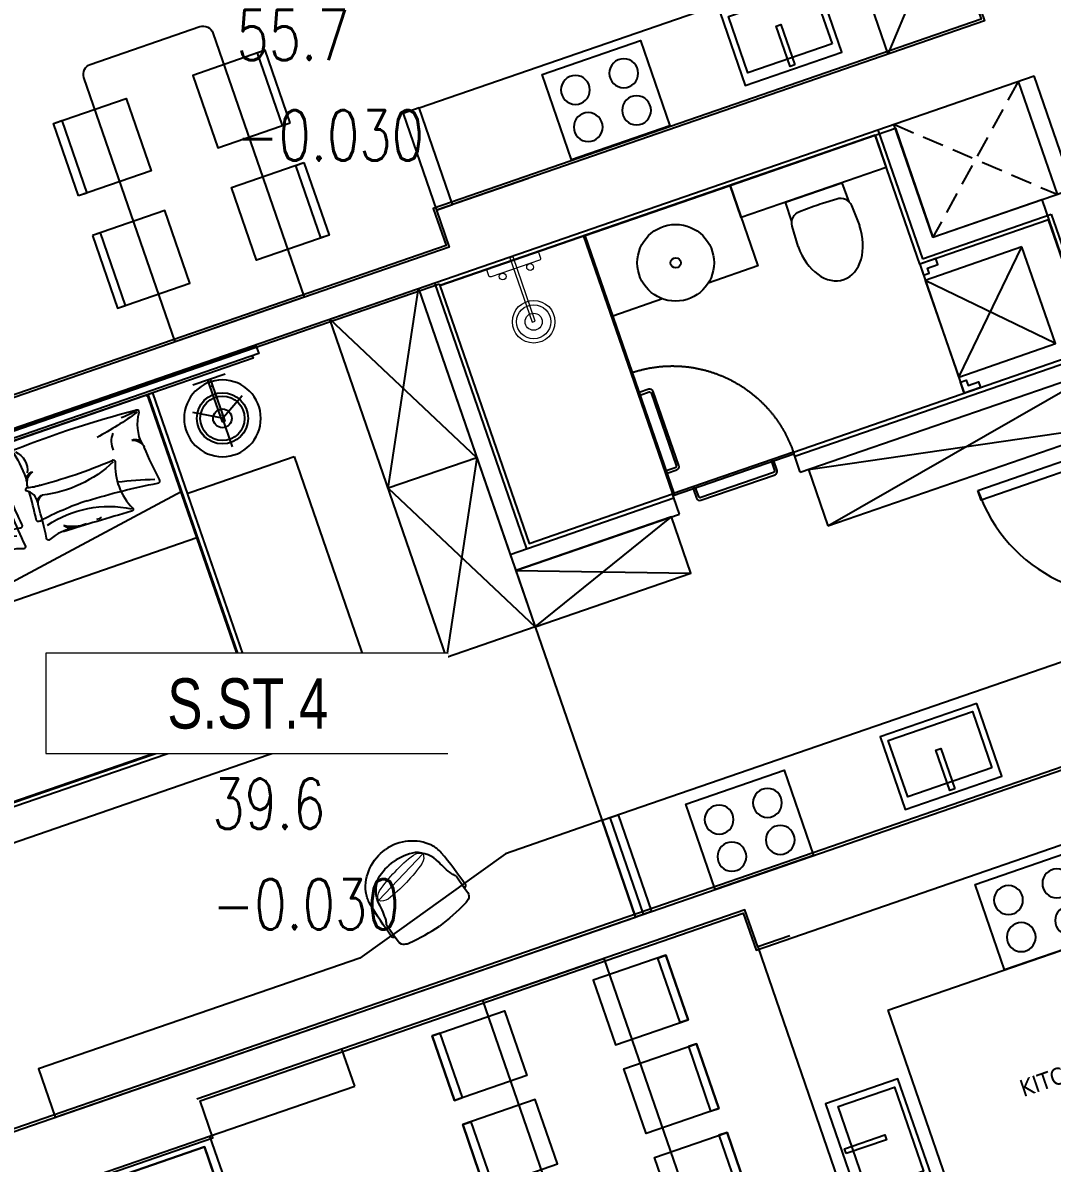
# Model space of a CAD drawing. Header units: millimetres. Extents: x -361699137 to 361252145, y -356478932 to 356523199.
# Drawn here: x 113139 to 119175, y 16563 to 23251 of the extents above; entities that cross this region are included whole.
import ezdxf
from ezdxf.enums import TextEntityAlignment as Align
from ezdxf.xclip import XClip

# ---------------------------------------------------------------- set-up
doc = ezdxf.new("R2010")
doc.units = ezdxf.units.MM
doc.header["$LTSCALE"] = 100
doc.header["$MEASUREMENT"] = 0
doc.header["$XCLIPFRAME"] = 0
doc.set_wipeout_variables(frame=1)
for name, pattern in [('ACAD_ISO03W100', [30, 12, -18]), ('SKYVILLA 3-F2$0$17-23F MEA_1BR (Type-2)$0$DOTX2', [12.7, 0, -12.7]), ('Xref_ST_MBDV Cot vach 30.7.2022$0$HIDDEN', [0.375, 0.25, -0.125])]:
    doc.linetypes.add(name, pattern=pattern)
for name, color, linetype in [('1VinaPVC-Text', 9, 'Continuous'), ('A-_FURN----_E-_N', 251, 'Continuous'), ('A-_SANIEQPT_E-_N', 251, 'Continuous'), ('A-ANNO-ROOM', 50, 'Continuous'), ('A-WALL-FNSH', 11, 'Continuous'), ('IDEA - dim', 251, 'Continuous'), ('KT-Cua', 36, 'Continuous'), ('KT-Net manh', 139, 'Continuous'), ('KT-Tuong', 1, 'Continuous'), ('Xref_ST_MBDV Cot vach 30.7.2022$0$KT-Khuat', 9, 'Xref_ST_MBDV Cot vach 30.7.2022$0$HIDDEN')]:
    doc.layers.add(name, color=color, linetype=linetype)
for name, color, linetype, lineweight in [('A- NOI THAT', 3, 'Continuous', 9), ('A-NoiThat', 39, 'Continuous', 13), ('KT-Chuviet', 255, 'Continuous', 15), ('KT-Net thay', 7, 'Continuous', 15), ('KT-Net truc', 18, 'Continuous', 15)]:
    doc.layers.add(name, color=color, linetype=linetype, lineweight=lineweight)
doc.layers.add('dien tich thong thuy', color=3, linetype='Continuous', plot=False)
doc.styles.add('220126_HDN_HBA typical plan$0$211210_HDN_HBA_TYPICAL PLAN CORE OPT 1$0$HBA-Text', font='GOTHIC.TTF')
doc.styles.add('font unicode ccu', font='arial.ttf')
doc.styles.add('ROMANS', font='ROMANS.SHX')
doc.styles.add('Tahoma', font='tahoma.ttf')

# ---------------------------------------------------------------- blocks, each defined once
blk = doc.blocks.new('A$C1AAC5519')
at = {"layer": 'A-ANNO-ROOM', "insert": (772.955269176513, 1216.574747113511), "char_height": 600, "attachment_point": 2, "rotation": 50.44882673977027, "style": '220126_HDN_HBA typical plan$0$211210_HDN_HBA_TYPICAL PLAN CORE OPT 1$0$HBA-Text'}
blk.add_mtext_dynamic_manual_height_columns('S.B1.', width=722857412.8743668, gutter_width=9765.624999999996, heights=[0], dxfattribs=at)
blk = doc.blocks.new('A$C418F5BC8')
at = {"layer": 'A-ANNO-ROOM', "insert": (648.1133449638728, 1090.790118377889), "char_height": 600, "attachment_point": 2, "rotation": 50.44882673977027, "style": '220126_HDN_HBA typical plan$0$211210_HDN_HBA_TYPICAL PLAN CORE OPT 1$0$HBA-Text'}
blk.add_mtext_dynamic_manual_height_columns('SL-S', width=722857412.8743668, gutter_width=9765.624999999996, heights=[0], dxfattribs=at)
blk = doc.blocks.new('A$C2A6C5140')
at = {"layer": 'A-ANNO-ROOM', "insert": (731.4497625969816, 1190.0169191678, 0.0003277973379295924), "char_height": 600, "attachment_point": 2, "rotation": 50.44882673977027, "style": '220126_HDN_HBA typical plan$0$211210_HDN_HBA_TYPICAL PLAN CORE OPT 1$0$HBA-Text'}
blk.add_mtext_dynamic_manual_height_columns('2-BR', width=722857412.8743668, gutter_width=9765.624999999996, heights=[0], dxfattribs=at)
blk = doc.blocks.new('A$C5388591E')
at = {"layer": 'A-ANNO-ROOM', "insert": (894.3001998505497, 842.1987865094561, 0.0004622000541105721), "char_height": 600, "attachment_point": 2, "rotation": 1.4064704596368105, "style": '220126_HDN_HBA typical plan$0$211210_HDN_HBA_TYPICAL PLAN CORE OPT 1$0$HBA-Text'}
blk.add_mtext_dynamic_manual_height_columns('3-BR', width=722857412.8743668, gutter_width=9765.624999999996, heights=[0], dxfattribs=at)
blk = doc.blocks.new('A$C21AF0CCA')
at = {"layer": 'A-ANNO-ROOM', "insert": (1197.56892258345, 814.6835720778872), "char_height": 600, "attachment_point": 2, "rotation": 0.10542954816276216, "style": '220126_HDN_HBA typical plan$0$211210_HDN_HBA_TYPICAL PLAN CORE OPT 1$0$HBA-Text'}
blk.add_mtext_dynamic_manual_height_columns('S.B1P.', width=722857412.8743668, gutter_width=9765.624999999996, heights=[0], dxfattribs=at)
blk = doc.blocks.new('220126_HDN_HBA typical plan$0$210902_YS plan 330pm ver13$0$TOTO-WC-CW822J')
at = {"color": 0}
blk.add_lwpolyline([(-177.2072506700642, -119.1915361834399), (-175, 0), (175, 0), (177.2072506700642, -119.1915361836145)], dxfattribs=at)
blk.add_lwpolyline([(-190, -270), (-183.3947591906181, -144.5004246227618, -0.3908696114996718), (-115.4352058441145, -78.20653349565691), (-27.76706723973621, -75.77130742336158, -0.01388621073825284), (27.76706724101678, -75.77130742336158), (115.4352058439981, -78.20653349565691, -0.3908696114996718), (183.3947591905016, -144.5004246227618), (190, -270)], format="xyb", dxfattribs=at)
blk.add_ellipse((0, -270), major_axis=(0, -270), ratio=0.7037037037037037, start_param=4.71238898038469, end_param=7.853981633974483, dxfattribs=at)
blk = doc.blocks.new('cuawc')
at = {"layer": 'IDEA - dim'}
blk.add_lwpolyline([(-760, 0), (-10, 0), (-10, -10), (-760, -10)], close=True, dxfattribs=at)
blk.add_lwpolyline([(-134.9999995920807, -10), (-134.9999999012798, -69.99999993096571, -0.4142135623730955), (-154.9999998733401, -89.9999998335843), (-614.9999995492399, -89.9999999582069, -0.4142135623730945), (-634.9999997187406, -70.0000000022701), (-635, -10), (-619.9999997802079, -10.00000001001172), (-619.9999996982515, -65.00000014714897, 0.4142135623731028), (-609.9999993927777, -74.99999979144195), (-159.9999995660037, -74.99999985605245, 0.4142135623730875), (-149.9999995790422, -64.99999990471406), (-149.9999996628612, -9.999999767518602), (-134.9999995920807, -10)], format="xyb", dxfattribs=at)
at = {"layer": 'KT-Cua'}
blk.add_lwpolyline([(-10, -750), (-10, 0), (0, 0), (0, -750)], close=True, dxfattribs=at)
blk.add_lwpolyline([(0, -124.9999995912076), (59.99999993108213, -124.9999999016291, -0.4142135623730955), (79.99999983422458, -144.999999873573), (79.9999999590218, -604.9999995499966, -0.4142135623730945), (60.00000000186265, -624.9999997186824), (0, -625), (9.313225746154785e-09, -609.9999997809646), (55.00000014714897, -609.9999996974366, 0.4142135623731028), (64.99999979138374, -599.9999993928359), (64.99999985657632, -149.9999995657708, 0.4142135623730875), (54.9999999050051, -139.9999995797989), (-2.328306436538696e-07, -139.9999996633269), (0, -124.9999995912076)], format="xyb", dxfattribs=at)
at = {"layer": 'KT-Net manh', "linetype": 'ACAD_ISO03W100', "ltscale": 4}
blk.add_arc((-10.00800025224789, -0.00334509369485101), 749.991999755212, 179.9997444509397, 270.7645857034216, dxfattribs=at)
blk = doc.blocks.new('A$C2A980E36')
at = {"ltscale": 0.5}
blk.add_lwpolyline([(-10, 0), (10, 0), (10, 400), (-10, 400)], close=True, dxfattribs=at)
blk.add_lwpolyline([(160, 60), (160, 30, -0.4142135623730916), (150, 20), (-150, 20, -0.4142135623730987), (-160, 30), (-160, 60.00000000000728, -0.414213562373095), (-150, 70.00000000000728), (150, 70, -0.4142135623730915)], format="xyb", close=True, dxfattribs=at)
for centre, radius in [((0, 400), 125), ((0, 400), 100), ((0, 400), 50), ((-85, 90.00000000000728), 20), ((85, 90), 20)]:
    blk.add_circle(centre, radius, dxfattribs=at)
blk = doc.blocks.new('17-23F MEA_1BR (Type-2)$0$1X-LAMP1')
at = {"color": 0, "linetype": 'ByBlock', "lineweight": -2}
for p, q in [((0.03333333350902346, -0.0577350272233404), (-0.5900208757140597, 1.021946134262932)), ((0.03333333350902346, -0.0577350272233404), (-0.5900208757140597, 1.021946134262932)), ((0.03333333350902346, 0.0577350272233404), (-0.5900208757141566, -1.021946134263029)), ((0.03333333350902346, 0.0577350272233404), (-0.5900208757141566, -1.021946134263029)), ((-0.06666666701804692, 0), (1.180041751428119, 0)), ((-0.06666666701804692, 0), (1.180041751428119, 0))]:
    blk.add_line(p, q, dxfattribs=at)
at = {"color": 0, "linetype": 'ByBlock', "lineweight": -2, "const_width": 0.03333333333333333}
for points in [[(-0.4809644977131393, 0.8330549466758385), (-0.5824066106765531, 1.00875784035549)], [(-0.4809644977131393, 0.8330549466758385), (-0.5824066106765531, 1.00875784035549)], [(0.9619289954262786, 0), (1.164813221353009, 0)], [(0.9619289954262786, 0), (1.164813221353009, 0)], [(-0.4809644977130423, -0.8330549466761296), (-0.5824066106764562, -1.008757840355781)], [(-0.4809644977130423, -0.8330549466761296), (-0.5824066106764562, -1.008757840355781)]]:
    blk.add_lwpolyline(points, dxfattribs=at)
at = {"color": 0, "linetype": 'ByBlock', "lineweight": -2}
for radius in [1, 0.8666666666666667, 0.8666666666666667, 0.3666666666666667, 0.3666666666666667]:
    blk.add_circle((0, 0), radius, dxfattribs=at)
blk = doc.blocks.new('17-23F MEA_1BR (Type-2)$0$IFF-TABLE LAMP')
blk.add_line((40.000000018219, 192.484417756903), (40.0000000197324, 207.484417756903))
at = {"ltscale": 10}
blk.add_lwpolyline([(1.900480128824711e-08, 299.9922088806343), (3.800960257649422e-08, 99.99220888063428)], dxfattribs=at)
blk.add_lwpolyline([(1.827720552682877e-08, 192.4844177606865), (1.967418938875198e-08, 207.4844177607156), (260.0000000197906, 207.4844177360355), (260.0000000183354, 192.4844177360355)], close=True)
blk.add_circle((240.0000000190921, 199.9844177378982), 150.3620897276269)
at = {"layer": 'A- NOI THAT'}
blk.add_line((220.0000000182772, 192.4844177397608), (220.0000000196742, 207.4844177397899), dxfattribs=at)
at = {"ltscale": 10, "xscale": 150.0000000000582, "yscale": 150.0000000000582, "zscale": 1068.863950547171, "rotation": 359.9999999945528}
blk.add_blockref('17-23F MEA_1BR (Type-2)$0$1X-LAMP1', (240.0000000190921, 199.9844177378982), dxfattribs=at)
blk = doc.blocks.new('bk')
at = {"layer": 'IDEA - dim'}
blk.add_lwpolyline([(-0.0002675037831068039, -1377.500088232278), (49.99973246827722, -1377.500088232278), (49.99973246827722, 1812.499911767722), (-0.0002675037831068039, 1812.499911767722), (-0.02712895162403584, 1577.500073593284), (0.0002675037831068039, 1377.500088232337)], close=True, dxfattribs=at)
blk.add_lwpolyline([(49.99973249621689, -1337.500088473607), (64.9997324962169, -1337.500088473607), (64.99942849576473, 1783.275878090877), (49.99942846782506, 1783.275878090877)], dxfattribs=at)
for centre in [(339.9996877703816, 1487.597338693915), (339.9996877703816, -1052.500088209519)]:
    blk.add_circle(centre, 225, dxfattribs=at)
blk.add_blockref('17-23F MEA_1BR (Type-2)$0$IFF-TABLE LAMP', (99.99968774989247, 1287.612920955988), dxfattribs=at)
at = {"layer": 'IDEA - dim', "xscale": -1, "rotation": 180}
blk.add_blockref('17-23F MEA_1BR (Type-2)$0$IFF-TABLE LAMP', (99.99968774989247, -852.5156704715919), dxfattribs=at)
blk.add_wipeout([(2294.9927706439044, 1812.499911767722), (688.0012429019376, 1812.4999117677266), (688.0012429019379, -1377.5000882322693), (2294.992770643901, -1377.5000882322781)]).dxf.layer = 'IDEA - dim'
at = {"layer": 'IDEA - dim'}
blk.add_lwpolyline([(688.0012429021299, -1377.500088232162), (2294.992770643905, -1377.500088232162), (2294.992770643905, 1812.499911767722), (688.0012429021299, 1812.499911767722)], close=True, dxfattribs=at)
blk.add_wipeout([(2089.9927706438775, 1147.4999117677091), (2091.9910419872776, 1147.083241522198), (2093.528304549841, 1146.0354456736611), (2094.706365021883, 1144.167853025652), (2094.992770643896, 1142.4999117677187), (2094.9927706439044, -707.5000882322773), (2094.589172713081, -709.4681044970649), (2093.528304549837, -711.035622138211), (2091.9009560955064, -712.1216494708956), (2089.992770643904, -712.5000882322781), (64.9927706439039, -712.5000882322777), (64.99277064390344, -701.0793375772756), (64.99277064390344, -697.9310051431256), (64.9927706439039, -687.500088232277), (64.9927706439039, -680.5649314507604), (64.9927706439039, -670.3520584522034), (64.9927706439039, -662.5000882322773), (64.9927706439039, 1109.4022618851604), (64.99277064390344, 1116.6055294068224), (64.9927706439039, 1122.4999117677226), (64.9927706439039, 1128.4480348523368), (64.99277064390344, 1131.378109884231), (64.99277064390344, 1135.8747761278257), (64.9927706439039, 1141.999817293764), (64.9927706439039, 1147.4999117677226)]).dxf.layer = 'IDEA - dim'
for p, q in [((64.9927706439048, 1122.499911767722), (2059.992770643905, 1122.499911767722)), ((2069.992770643905, 1112.499911767722), (2069.992770643905, -677.5000882322784)), ((2059.992770643905, -687.5000882322784), (64.9927706439048, -687.5000882322784))]:
    blk.add_line(p, q, dxfattribs=at)
for points in [[(64.9927706439048, 1147.499911767722), (64.9927706439048, -712.5000882322784), (2089.992770643905, -712.5000882322784, 0.414213562373095), (2094.992770643905, -707.5000882322784), (2094.992770643905, 1142.499911767722, 0.414213562373095), (2089.992770643905, 1147.499911767722)], [(2064.992770643905, 1097.499911767722), (2064.992770643905, -662.5000882322784, -0.414213562373095), (2044.992770643905, -682.5000882322784), (84.9927706439048, -682.5000882322784, -0.414213562373095), (64.9927706439048, -662.5000882322784), (64.9927706439048, 1097.499911767722, -0.414213562373095), (84.9927706439048, 1117.499911767722), (2044.992770643905, 1117.499911767722, -0.414213562373095)]]:
    blk.add_lwpolyline(points, format="xyb", close=True, dxfattribs=at)
blk.add_lwpolyline([(953.7718744687736, 1117.499911767722), (666.7421166915447, -682.5000882322784), (953.7718744687736, -682.5000882322784), (953.7718744687736, 1117.499911767722)], dxfattribs=at)
for points in [[(130.5189307499677, 1020.231518037966, 0.0322267518500584), (117.5159490872175, 280.8010041856323, 0.6954102038374376), (134.8152468968183, 263.1623008393799, -0.06819172719823166), (318.2687705401331, 282.2858964790939)], [(328.4593590069562, 994.6956141073024, -0.1947777689282308), (148.3541835118085, 1037.328105219058, 0.695410203837745), (130.5189307499677, 1020.231518037966, -0.06869920635669718), (143.8733113575727, 927.151387460879)], [(537.5575337726623, 578.9210044868523, -0.02440708241230374), (574.8644917774945, 1003.142975099734, 0.682043984117207), (557.806493120268, 1020.778861292056, -0.01911888479107355), (351.0600977707654, 998.8431818563258)], [(359.6018241010606, 327.3320662273909, 0.03738852551350155), (362.1997381653637, 794.6251031684806, -0.6954102038374376), (375.8936223126948, 809.2183097908855, 0.212902074484743), (666.1287974137813, 818.2535849704291, -0.682043984117207), (680.682247037068, 804.7193091672962, 0.003833100174621584), (664.060634912923, 387.5748876007856)], [(537.5575337726623, 578.9210044868523, 0.03780406069757473), (560.3477269653231, 279.5233349141199, -0.682043984117207), (543.2897283080965, 261.8874487217981, 0.0153884113997309), (377.4013947639614, 275.936111175688, 0.0153884113997309)], [(662.7616236191243, 455.9914424225572, 0.1283367273639134), (681.1566764432937, 297.7767282337882, -0.682043984117207), (667.6581487227231, 283.1901158848777, 0.01651551347398293), (473.3836847953498, 299.4327982485411)], [(453.8603144548833, 302.6394694916089, 0.2943066146886709), (365.752360695973, 260.9987377833459, -0.695410203837745), (351.0036096442491, 274.5249526196276, 0.06869920635669718), (360.1544475667179, 350.1409014732926)], [(351.6931289527565, 277.1956480066874, 0.001401209682945915), (336.543332958594, 277.8231281575281)], [(130.5189307499677, -585.2316945025232, -0.0322267518500584), (117.5159490872175, 154.1988193498109, -0.6954102038374376), (134.8152468968183, 171.8375226960634, 0.06819172719823166), (318.2687705401331, 152.7139270563493)], [(351.6931289527565, 157.8041755287559, -0.001401209682945915), (336.543332958594, 157.1766953779152)], [(453.8603144548833, 132.3603540438344, -0.2943066146886709), (365.752360695973, 174.0010857520974, 0.695410203837745), (351.0036096442491, 160.4748709158157, -0.06869920635669718), (360.1544475685805, 84.85892206215067)], [(537.5575337726623, -143.921180951409, -0.03780406069757473), (560.3477269653231, 155.4764886213234, 0.682043984117207), (543.2897283080965, 173.1123748136451, -0.0153884113997309), (377.4013947639614, 159.0637123597553, -0.0153884113997309)], [(662.7616236191243, -20.99161888711387, -0.1283367273639134), (681.1566764432937, 137.2230953016551, 0.682043984117207), (667.6581487227231, 151.8097076505655, -0.01651551347398293), (473.3836847953498, 135.5670252869022)], [(359.6018241010606, 107.6677573080524, -0.03738852551350155), (362.1997381653637, -359.6252796330373, 0.6954102038374376), (375.8936223126948, -374.2184862554423, -0.212902074484743), (666.1287974137813, -383.2537614349858, 0.682043984117207), (680.682247037068, -369.7194856318529, -0.003833100174621584), (664.060634912923, 47.4249359346577)], [(537.5575337726623, -143.921180951409, 0.02440708241230374), (574.8644917774945, -568.1431515642907, -0.682043984117207), (557.806493120268, -585.7790377566125, 0.01911888479107355), (351.0600977707654, -563.8433583208825)], [(328.4593590069562, -559.6957905718591, 0.1947777689282308), (148.3541835118085, -602.3282816836145, -0.695410203837745), (130.5189307499677, -585.2316945025232, 0.06869920635669718), (143.8733113575727, -492.1515639254358)]]:
    blk.add_lwpolyline(points, format="xyb", dxfattribs=at)
for centre, radius, start, end in [((2059.992770643905, 1112.499911767722), 10, 0, 90), ((-1855.893261833116, 412.1197588521754), 2090.50573884574, 9.449345545667013, 17.06146431403828), ((332.4132648278028, 949.5874807912624), 44.79447967226619, 89.52383022854765, 188.1184555516923), ((359.1095205117017, 926.2340710241115), 73.05392663059416, 96.32596095485857, 166.521431934691), ((327.8923669625074, 957.256370790652), 37.44353618289027, 82.49582310884288, 89.13236035296606), ((2378.285411672667, 392.4501631337916), 1926.589560454453, 161.7731380905047, 168.2986577211647), ((293.389007082209, 941.4593048116076), 118.9285875093396, 227.918371660803, 277.1736100548109), ((1225.348830725998, 478.9245533357025), 649.21508015164, 149.2584259575628, 194.8124501654718), ((-292.2060054279864, 496.0503682396375), 729.9684376083363, 347.776876654984, 24.55315643301806), ((484.2919548079371, 602.2568904169602), 176.3869226037691, 357.8390457640604, 7.866675228716556), ((448.8585773725063, 520.9046236272552), 216.5311150494259, 327.0324244446084, 2.612978378356665), ((602.2806173525751, 457.1927433388191), 61.04320968946892, 297.5596185857169, 351.5320563729027), ((457.8234593626112, 339.1117546694586), 36.68697397074765, 173.4173087237131, 272.2454878465561), ((478.6044039670378, 358.3762840105919), 59.17423787444497, 194.7429581683624, 264.9384292148029), ((216.5345083046705, 194.2081220292603), 118.9285875093396, 63.63493232034747, 137.0816283558015), ((317.8965000156313, 327.0788292225916), 44.79447967226619, 171.8815444483077, 270.4761697714524), ((344.5927556995302, 350.4322389897425), 73.05392663059416, 193.478568065309, 263.6740390451414), ((216.5345083046705, 240.791701506183), 118.9285875093396, 222.9183716441985, 296.3650676796526), ((317.8965000156313, 107.9209943128517), 44.79447967226619, 89.52383022854765, 188.1184555516923), ((344.5927556995302, 84.56758454570081), 73.05392663059416, 96.32596095485857, 166.521431934691), ((478.6044039670378, 76.62353952485137), 59.17423787444497, 95.06157078519713, 165.2570418316376), ((-292.2060054279864, -61.05054470419418), 729.9684376083363, 335.446843566982, 12.22312334501602), ((457.8234593626112, 95.88806886598468), 36.68697397074765, 87.75451215344394, 186.5826912762869), ((1225.348830725998, -43.92472980025923), 649.21508015164, 165.1875498345282, 210.7415740424371), ((602.2806173525751, -22.19291980337584), 61.04320968946892, 8.46794362709735, 62.44038141428312), ((448.8585773725063, -85.90480009181192), 216.5311150494259, 357.3870216216433, 32.96757555539167), ((484.2919548079371, -167.2570668815169), 176.3869226037691, 352.1333247712835, 2.160954235939574), ((-1855.893261833116, 22.88006468326785), 2090.50573884574, 342.9385356859617, 350.550654454333), ((293.389007082209, -506.4594812761643), 118.9285875093396, 82.82638994518913, 132.081628339197), ((2378.285411672667, 42.54966040165164), 1926.589560454453, 191.7013422788353, 198.2268619094953), ((332.4132648278028, -514.5876572558191), 44.79447967226619, 171.8815444483077, 270.4761697714524), ((359.1095205117017, -491.2342474886682), 73.05392663059416, 193.478568065309, 263.6740390451414), ((327.8923669625074, -522.2565472552087), 37.44353618289027, 270.8676396470339, 277.5041768911571), ((2059.992770643905, -677.5000882322784), 10, 270, 0)]:
    blk.add_arc(centre, radius, start, end, dxfattribs=at)
blk = doc.blocks.new('*U204')
at = {"ltscale": 5}
blk.add_lwpolyline([(305, -530), (305, -1.13686837721616e-13), (-305, 0), (-305, -530)], close=True, dxfattribs=at)
for centre in [(-150, -150), (150, -150.0000000000001), (-150, -380), (150, -380)]:
    blk.add_circle(centre, 85, dxfattribs=at)
blk = doc.blocks.new('*U205')
at = {"ltscale": 5}
for points in [[(-300, -450), (300, -450), (300, 0), (-300, 0)], [(-261, -65), (261, -65), (261, -415), (-261, -415)], [(-15, -20), (15, -20), (15, -270), (-15, -270)]]:
    blk.add_lwpolyline(points, close=True, dxfattribs=at)
blk = doc.blocks.new('SKYVILLA 3-F2$0$17-23F MEA_1BR (Type-2)$0$LC725X700')
at = {"linetype": 'SKYVILLA 3-F2$0$17-23F MEA_1BR (Type-2)$0$DOTX2'}
blk.add_wipeout([(-329.20857255398005, 128.5645001668454), (-334.2245521306031, 129.26215030932508), (-339.89530097965326, 131.5417837476416), (-344.79364018798515, 135.28634096913447), (-347.82351372642734, 139.06634735810803), (-349.23150877941225, 141.61240036999516), (-349.61655128873826, 169.77591467076854), (-349.72852495235566, 212.72405177168548), (-349.1561350775155, 261.67997752988595), (-347.69072592780867, 314.8061003665207), (-345.0855721182015, 372.81562358149677), (-342.544110737741, 414.80194563286204), (-338.13726942279027, 465.02011369307), (-329.63293918434647, 501.49654842681775), (-316.77454489858064, 536.2342969251185), (-292.9598737674096, 575.7165818394278), (-273.66116191363835, 600.2618389864219), (-247.91144219916896, 627.2464977576165), (-215.89339867590752, 654.1242089157604), (-180.67445450551168, 677.2543463991606), (-155.19068662042264, 690.5896267177595), (-126.13042591042176, 702.8052026018704), (-72.22658312869316, 718.0513448768179), (-29.92357276272378, 723.9144001932436), (2.9103830456733704e-11, 724.9999999999854), (33.625624178515864, 723.5728183392057), (65.55440985447785, 719.2557832245802), (103.7628667238605, 710.1388726710429), (142.4099128996313, 696.186351260083), (169.77451466220373, 683.0960188488825), (212.1898601953726, 656.5980412062636), (240.03365024256345, 634.1651681908843), (273.9408329308935, 599.545123918535), (300.0356082161161, 564.9930578262865), (312.39088808736415, 545.0013043080689), (324.8370892388193, 515.1470517472335), (332.2716066313442, 490.9312822305801), (337.2932158916374, 468.0171532656532), (339.199745322956, 455.8579605907289), (342.6692504865641, 407.9843941243889), (344.759483454749, 372.8370049029036), (346.58817977613944, 334.76250027591595), (347.89857910324645, 298.8487837667344), (349.1282923014951, 243.71554549681605), (349.4308251121838, 199.72261204590905), (349.3007066360733, 170.6986023447971), (348.90713248490647, 141.60205363796558), (346.5994959351374, 137.75192190798407), (343.189878986057, 134.08388337241195), (338.5161125051818, 130.96800657335552), (333.7633519498486, 129.21766744722845), (330.643786208806, 128.67635896494903), (328.8843137752265, 128.56832908981596), (328.4935816753132, 85.09977185027674), (327.87845889995515, 77.68459562481439), (325.90614630113123, 69.63308428472374), (322.92311946344853, 62.57588599709561), (319.125602848173, 56.37358938640682), (313.51677157937957, 49.8281734300399), (307.36744008718233, 44.69269932800671), (300.48446710295684, 40.60906147886999), (289.64543875830714, 35.70718470281281), (280.79841195027984, 32.27938993522548), (273.88769531266007, 29.93993530757143), (267.5487804991135, 28.044269106467254), (253.722788905754, 25.253064251606702), (239.62565421065665, 22.801601491839392), (221.61845525997342, 19.852815152786206), (181.337293893288, 13.99302190580056), (132.77756318161846, 8.269766041179537), (95.7066983813711, 4.87827266145905), (44.54826131106529, 1.5776135550113395), (-9.31983463880897, 0.22817791800480336), (-62.2537695964711, 2.524596062488854), (-51.24567781224323, 1.9067451778100803), (-95.27347505239595, 4.821065734155127), (-142.4115997843037, 9.25609272212023), (-189.183664974189, 15.011280046179309), (-222.84172299160855, 19.995597521177842), (-255.40167513552296, 25.495329638171825), (-283.1280886404711, 33.01301643460465), (-300.80875762333744, 40.60906147886999), (-312.06995317807014, 48.172411585532245), (-321.1327565407846, 58.87601391026692), (-325.1830128954025, 66.7943995083915), (-327.40656700784166, 73.71147331979591), (-328.81787219570833, 85.09977185027674)], dxfattribs=at)
at = {"color": 251, "linetype": 'ByBlock', "lineweight": 5, "true_color": 0x636466}
blk.add_line((220.3552918270871, 531.5958836431964), (-271.4988140640125, 433.1982285997365), dxfattribs=at)
at = {"color": 0, "linetype": 'ByBlock', "lineweight": -2}
for points in [[(-329.2086583281343, 128.5748468989623, -0.283451554995944), (-349.2315087794414, 141.6124003700097, -0.02447139489988224), (-339.5241216174763, 455.8683073228458, -0.07882240082438097), (-312.7152643819427, 545.0116510401131, -0.2702044043972536), (0, 725, -0.2703701762830269)], [(328.8842820335558, 128.5645001668599, 0.283451554995944), (348.9071324848628, 141.6020536379656, 0.02447139489988224), (339.1997453228978, 455.8579605907435, 0.07882240082438097), (312.3908880873641, 545.0013043080689, 0.2699373523451659), (0, 725, 0.2703701762830269)], [(-330.1621452602049, 243.5917460632627, 0.05672445241523998), (-311.65090554575, 274.6802046659868, 0.04932282282785588), (-281.9319089231722, 408.0370610062382, -0.21221269650396), (-176.1367818103536, 572.707509554748, -0.1131663125640652), (0, 611.9221293181763)], [(329.8378547397515, 243.5917460632627, -0.05672445241523998), (311.3266150252966, 274.6802046659868, -0.04932282282785588), (281.6076184027188, 408.0370610062382, 0.21221269650396), (175.8124912899002, 572.707509554748, 0.112973591019298), (0, 611.9221293181763)], [(-329.2085725540092, 128.5645001668599), (-328.8178721957447, 85.09977185027674, 0.2840791517365884), (-300.8087576234248, 40.60906147886999, 0.04961714147745996), (-264.7823236373006, 27.20450006233295, 0.04038689887932552), (0, 0, 0.05404043549341667)], [(328.8843137752192, 128.5683290897869), (328.4935816752914, 85.09977185027674, -0.2840791517365884), (300.4844671029714, 40.60906147886999, -0.04961714147745996), (264.4580331168472, 27.20450006233295, -0.04032763858299612), (0, 0, -0.05404043549341667)]]:
    blk.add_lwpolyline(points, format="xyb", dxfattribs=at)
at = {"color": 251, "linetype": 'ByBlock', "lineweight": 5, "true_color": 0x636466}
blk.add_lwpolyline([(220.3552918270943, 531.5958836431964, -0.2288388626395793), (171.5240227929753, 474.8293897758704, -0.04270394762528701), (-13.76404251324129, 423.3745634145453, -0.04270394762528701), (-204.5870028848658, 399.5866653186968, -0.2288388626395793), (-271.4988140640125, 433.1982285997365, -0.2288388626395793), (-222.6675450299153, 489.9647224670625, -0.04270394762528701), (-37.37947972367692, 541.4195488283876, -0.04270394762528701), (153.4434806479258, 565.2074469242361, -0.2288388626395793)], format="xyb", close=True, dxfattribs=at)
at = {"color": 0, "linetype": 'ByBlock', "lineweight": -2}
for points in [[(-330.1621452602049, 243.5917460632627), (-329.2085725540092, 128.5645001668599)], [(329.8378547397515, 243.5917460632627), (328.8842820335558, 128.5645001668599)]]:
    blk.add_lwpolyline(points, dxfattribs=at)
blk = doc.blocks.new('17')
at = {"layer": 'A-_FURN----_E-_N', "linetype": 'Continuous'}
for points in [[(3874.999999999993, 1895.000000000015), (3874.999999999985, 995.0000000000364), (3674.999999999993, 995.0000000000146), (3675, 1895.000000000036)], [(2274.999999998123, 995.0000000000873), (2342.49999999813, 995.0000000000655), (2342.499999998137, 959.0000000000728), (2310.99999999813, 959.0000000000728), (2310.99999999813, 895.0000000000873), (2274.99999999813, 895.0000000000873)], [(2974.99999999813, 395.0000000000728), (2974.99999999813, 995.0000000000873), (2374.99999999813, 995.00000000008), (2374.99999999813, 395.0000000000873)], [(3074.99999999813, 995.00000000008), (3007.499999998123, 995.0000000000946), (3007.49999999813, 959.0000000000873), (3038.99999999813, 959.0000000000873), (3038.99999999813, 895.0000000000873), (3074.999999998123, 895.0000000000873)]]:
    blk.add_lwpolyline(points, close=True, dxfattribs=at)
at = {"layer": 'A-WALL-FNSH', "color": 5}
blk.add_line((-1.86992110684514e-09, 3770.000000000073), (599.9999999981301, 3770.000000000073), dxfattribs=at)
at = {"layer": 'IDEA - dim'}
for p, q in [((2849.999999999061, 3820.000000000022), (2849.999999999076, 4370.000000000015)), ((599.9999999981301, 3820.000000000146), (-1.86992110684514e-09, 3820.000000000138)), ((3899.999999999993, 3820.000000000015), (2249.99999999626, 3820.000000000087)), ((3899.999999999993, 3720.000000000007), (2249.999999996253, 3720.000000000073)), ((2249.999999996267, 2805.000000000022), (2274.99999999813, 2805.000000000015)), ((2250.008000250898, 2055.004655151133), (2275.008000250891, 2055.004655151119)), ((2149.99999999813, 2005.000000000029), (1799.99999999813, 2004.999999999985)), ((1799.99999999813, 2004.999999999985), (1799.999999998137, 170.0000000000364)), ((3074.999999999985, 995.0000000000728), (2274.999999998123, 995.0000000000873))]:
    blk.add_line(p, q, dxfattribs=at)
for points in [[(3899.999999999993, 3820), (1799.999999998145, 3820.000000000015), (1799.999999998152, 4370.000000000007), (3899.999999999993, 4370.000000000022)], [(-1.86992110684514e-09, 3820.000000000138), (599.9999999981301, 3820.000000000146), (599.9999999981301, 3720.000000000131), (-1.86992110684514e-09, 3720.000000000138)], [(2149.99999999813, 3820.000000000153), (1799.999999998145, 3820.000000000146), (1799.99999999813, 2854.999999999971), (2149.99999999813, 2854.999999999964)], [(3024.99999999813, 2795.000000000015), (3874.999999999985, 2795.000000000022), (3874.999999999993, 2805.000000000015), (3024.99999999813, 2805.000000000029)], [(1710, 1105.000000000429), (1710.000000000007, 185.000000000422), (1649.999999999993, 185.0000000004075), (1650, 1105.000000000407)]]:
    blk.add_lwpolyline(points, close=True, dxfattribs=at)
for points in [[(599.9999999981301, 3820.000000000146), (599.9999999981301, 970.0000000000146)], [(2275.008000250891, 2055.004655151119), (2274.999999998137, 195.0000000000873), (3074.999999999993, 194.9999999999782), (3074.999999999985, 995.0000000000728), (3874.999999999985, 995.0000000000364), (3874.999999999993, 3695), (2274.99999999813, 3695.000000000036), (2274.99999999813, 2805.000000000015)], [(3374.999999999993, 2486.421356237333), (3374.999999999993, 2794.999999999949), (3874.999999999985, 2795.000000000022), (3874.999999999993, 1895.000000000015), (3374.999999999985, 1895.000000000022), (3374.999999999993, 2203.578643762703)], [(3899.999999999993, 100.000000000764), (3199.999999999985, 100.000000001819), (3199.999999999985, 1.455191522836685e-11), (3899.999999999993, 1.455191522836685e-11)]]:
    blk.add_lwpolyline(points, dxfattribs=at)
for radius in [224.9999999999999, 29.99999999999998]:
    blk.add_circle((3549.999999999978, 2345.000000000022), radius, dxfattribs=at)
blk.add_arc((1710.000000000007, 185.000000000422), 919.9999999999994, 90, 180, dxfattribs=at)
at = {"layer": 'KT-Net manh', "linetype": 'ACAD_ISO03W100', "ltscale": 4}
for p, q in [((2849.999999999076, 4369.999999999993), (1799.999999998159, 3820.000000000153)), ((2849.999999999076, 3820), (1799.999999998145, 4369.999999999891)), ((2849.999999999083, 4370), (3899.999999999985, 3820.000000000087)), ((2849.999999999083, 3820.000000000022), (3899.999999999993, 4369.999999999905)), ((1799.999999998145, 3820.000000000131), (434.9999999999927, 3820.000000000131)), ((2374.99999999813, 395.0000000000873), (2974.99999999813, 995.0000000000873)), ((2374.99999999813, 995.00000000008), (2974.99999999813, 395.0000000000728))]:
    blk.add_line(p, q, dxfattribs=at)
for points in [[(2149.99999999813, 3820.000000000153), (1799.99999999813, 2854.999999999971)], [(1799.999999998145, 3820.000000000146), (2149.99999999813, 2855.000000000015)], [(1799.999999998145, 2004.999999999985), (2149.999999999985, 170.0000000000146)], [(2149.99999999813, 2005.000000000029), (1799.999999998137, 170.0000000000364)]]:
    blk.add_lwpolyline(points, dxfattribs=at)
at = {"layer": 'KT-Tuong'}
for p, q in [((2149.99999999813, 3820.000000000153), (2149.999999999993, 2804.999999999971)), ((2249.99999999626, 3820.000000000087), (2149.99999999813, 3820.000000000153)), ((2249.99999999813, 3820.000000000116), (2249.999999998116, 2805.000000000015)), ((2149.99999999813, 2805.000000000036), (2249.999999996267, 2805.000000000022)), ((2150.008000252761, 2055.004655151177), (2149.999999999985, 170.0000000000146)), ((2150.008000250898, 2055.004655151133), (2250.008000250898, 2055.004655151133)), ((2250.008000250898, 2055.004655151053), (2249.99999999813, 169.9999999999782)), ((3100.000000001848, 970.0000000000728), (3099.999999999993, 170.0000000000291)), ((3899.999999999993, 970.0000000000291), (3100.000000001848, 970.0000000000728)), ((3200.000000001863, 870.0000000000291), (3199.999999999985, 1.455191522836685e-11)), ((3200.000000001863, 870.0000000000291), (3899.999999999993, 870.0000000000218)), ((3099.999999999993, 169.9999999999709), (2249.99999999813, 170.00000000008))]:
    blk.add_line(p, q, dxfattribs=at)
blk.add_lwpolyline([(-7.275957614183426e-12, 9600.000000000022), (0, 2.182787284255028e-11)], dxfattribs=at)
at = {"layer": 'Xref_ST_MBDV Cot vach 30.7.2022$0$KT-Khuat', "linetype": 'Xref_ST_MBDV Cot vach 30.7.2022$0$HIDDEN', "ltscale": 5}
for p, q in [((3899.999999999993, 870.0000000000218), (3199.999999999985, 100.000000001819)), ((3899.999999999993, 100.000000000764), (3200.000000001863, 870.0000000000291))]:
    blk.add_line(p, q, dxfattribs=at)
at = {"layer": 'A-_SANIEQPT_E-_N', "linetype": 'Continuous', "extrusion": (0, 0, -1), "zscale": -0.9999999999999998, "rotation": 90}
blk.add_blockref('*U204', (-529.9999999981301, 3020.000000000146), dxfattribs=at)
at = {"layer": 'A-_SANIEQPT_E-_N', "linetype": 'Continuous', "rotation": 90}
blk.add_blockref('*U205', (79.99999999813008, 1820.000000000196), dxfattribs=at)
at = {"layer": 'A-_SANIEQPT_E-_N', "rotation": 270}
blk.add_blockref('220126_HDN_HBA typical plan$0$210902_YS plan 330pm ver13$0$TOTO-WC-CW822J', (3674.999999999993, 1445.000000000029), dxfattribs=at)
at = {"layer": 'A-NoiThat', "rotation": 90}
blk.add_blockref('A$C2A980E36', (3894.999999999993, 3245.000000000029), dxfattribs=at)
at = {"layer": 'IDEA - dim', "extrusion": (0, 0, -1), "zscale": -0.9999999999999998}
for name, p in [('bk', (-3894.992770640187, 6207.500088232424)), ('cuawc', (-2264.99999999813, 2805.000000000029))]:
    blk.add_blockref(name, p, dxfattribs=at)
at = {"layer": 'IDEA - dim', "xscale": 0.7575757575757571, "yscale": 0.7575757575757571, "zscale": 0.7575757575757571, "rotation": 286.1656182710328}
blk.add_blockref('SKYVILLA 3-F2$0$17-23F MEA_1BR (Type-2)$0$LC725X700', (324.8875357136203, 4924.38045862232), dxfattribs=at)
at = {"layer": 'IDEA - dim'}
blk.add_lwpolyline([(599.9999999981301, 3820.000000000146), (599.9999999981301, 4420.000000000131), (299.9999999981301, 5426.482790288486), (299.9999999999927, 7420.000000000131), (-7.275957614183426e-12, 7420.000000000131), (-1.86992110684514e-09, 3820.000000000138)], close=True, dxfattribs=at)
at = {"layer": 'KT-Tuong'}
blk.add_lwpolyline([(3899.999999999993, 9600.000000000015), (3899.999999999993, 1.455191522836685e-11)], dxfattribs=at)
blk = doc.blocks.new('*U203')
at = {"linetype": 'Continuous'}
for points in [[(-375.0000000000002, -849.9999999962746), (374.9999999999998, -849.9999999962748), (375.0000000000002, 850.0000000037252), (-374.9999999999998, 850.0000000037254)], [(-724.9999999999999, 750.0000000037254), (-274.9999999999999, 750.0000000037253), (-274.9999999999999, 350.0000000037253), (-724.9999999999999, 350.0000000037254)], [(-724.9999999999999, 350.0000000037254), (-674.9999999999999, 350.0000000037254), (-674.9999999999999, 750.0000000037254), (-724.9999999999999, 750.0000000037254)], [(725.0000000000001, 750.0000000037252), (275.0000000000001, 750.0000000037253), (275.0000000000001, 350.0000000037252), (725.0000000000001, 350.0000000037252)], [(725.0000000000001, 350.0000000037252), (675.0000000000001, 350.0000000037252), (675.0000000000001, 750.0000000037252), (725.0000000000001, 750.0000000037252)], [(-725, 200.0000000037254), (-274.9999999999999, 200.0000000037253), (-275.0000000000001, -199.9999999962747), (-725, -199.9999999962746)], [(-725, -199.9999999962746), (-675, -199.9999999962746), (-675, 200.0000000037254), (-725, 200.0000000037254)], [(725, 200.0000000037251), (275.0000000000001, 200.0000000037252), (274.9999999999999, -199.9999999962748), (725, -199.9999999962749)], [(725, -199.9999999962749), (675, -199.9999999962748), (675, 200.0000000037252), (725, 200.0000000037251)], [(-725.0000000000001, -749.9999999962746), (-275.0000000000001, -749.9999999962747), (-275.0000000000001, -349.9999999962747), (-725.0000000000001, -349.9999999962746)], [(-725.0000000000001, -349.9999999962746), (-675.0000000000001, -349.9999999962746), (-675.0000000000001, -749.9999999962746), (-725.0000000000001, -749.9999999962746)], [(724.9999999999999, -749.9999999962748), (274.9999999999999, -749.9999999962747), (274.9999999999999, -349.9999999962748), (724.9999999999999, -349.9999999962748)], [(724.9999999999999, -349.9999999962748), (674.9999999999999, -349.9999999962748), (674.9999999999999, -749.9999999962748), (724.9999999999999, -749.9999999962748)]]:
    blk.add_lwpolyline(points, close=True, dxfattribs=at)
blk = doc.blocks.new('22')
at = {"layer": 'A-_FURN----_E-_N', "linetype": 'Continuous'}
for points in [[(-8553.053217496272, 519.2634434258525), (-8701.68192359378, 941.8956928712269), (-9456.373888745518, 676.49027142056), (-9472.961727586197, 723.6585192425391), (-8671.1015146125, 1005.651779533884), (-8505.884969674291, 535.8512822665252)], [(-8701.681923290147, 941.8956920078035), (-8502.627857849686, 375.8767179162714), (-9257.31982330505, 110.4712973290389), (-9456.373888745504, 676.4902714205637)]]:
    blk.add_lwpolyline(points, close=True, dxfattribs=at)
at = {"layer": 'IDEA - dim'}
for p, q in [((-4698.587608450413, 1766.659917587898), (-2972.229739421789, 2373.774817605081)), ((-5463.660648514531, 2133.624825685176), (-4833.322772746644, 341.2314089476567)), ((-4698.587608450427, 1766.659917587906), (-4267.303798874491, 540.2854750119259)), ((-7822.073054731096, 1304.232878342398), (-7898.377113397844, 1521.206818323528)), ((-8671.101714194141, 1005.651709345311), (-7822.073054731067, 1304.232878342398))]:
    blk.add_line(p, q, dxfattribs=at)
at = {"layer": 'KT-Tuong'}
blk.add_lwpolyline([(-5274.987657231803, 2199.976181045764), (-5463.660648514531, 2133.624825685176), (-5539.964707182342, 2350.598765669434), (-8747.405772861457, 1222.625649326274)], dxfattribs=at)
at = {"layer": 'A-_FURN----_E-_N', "linetype": 'Continuous', "xscale": -0.9999999999999997, "rotation": 199.3754393591273}
blk.add_blockref('*U203', (-6437.177650556972, 1134.042578074241), dxfattribs=at)
at = {"layer": 'A-_SANIEQPT_E-_N', "linetype": 'Continuous', "xscale": -0.9999999999999989, "rotation": 19.37543935912716}
blk.add_blockref('*U204', (-3902.752795864406, 2608.352823700276), dxfattribs=at)
at = {"layer": 'A-_SANIEQPT_E-_N', "linetype": 'Continuous', "extrusion": (0, 0, -1), "xscale": -0.9999999999999983, "zscale": -0.9999999999999983, "rotation": 250.6245606408727}
blk.add_blockref('*U205', (4961.624466697278, 932.1321414742142), dxfattribs=at)
at = {"layer": '1VinaPVC-Text', "style": 'Tahoma'}
blk.add_text('KITCHS.B3.', height=99.99999999999999, rotation=19.3754394238956, dxfattribs=at).set_placement((-3900.273750398192, 1261.882002514474))
blk = doc.blocks.new('16')
at = {"layer": 'IDEA - dim'}
blk.add_line((4925.000000000917, 769.9999999928259), (5600.000000000917, 769.9999999928259), dxfattribs=at)
for points in [[(4836.629107993082, 5526.365906118604), (4386.629107993082, 5526.365906118124), (4386.629107993082, 5076.365906119063), (4836.629107993082, 5076.365906118139)], [(4836.629107993082, 5526.365906118604), (4386.629107993082, 5526.365906118124), (4386.629107991219, 5476.365906118604), (4836.629107993096, 5476.365906119041)], [(5083.370838358984, 5526.365906118546), (5533.370838358976, 5526.365906117651), (5533.370838357136, 5076.36590611811), (5083.370838357107, 5076.365906118124)], [(5083.370838358984, 5526.365906118546), (5533.370838358976, 5526.365906117651), (5533.370838357121, 5476.36590611859), (5083.370838357128, 5476.36590611859)], [(4836.629107993089, 4213.634093871064), (4386.629107991219, 4213.634093871064), (4386.629107993082, 4663.634093871537), (4836.629107993089, 4663.634093870598)], [(5083.370838357136, 4213.634093871515), (5533.370838357121, 4213.634093870598), (5533.370838358991, 4663.634093870554), (5083.370838357121, 4663.634093870554)], [(4836.629107993089, 4213.634093871064), (4386.629107991219, 4213.634093871064), (4386.629107993082, 4263.634093871064), (4836.629107993082, 4263.634093871056)], [(5083.370838357136, 4213.634093871515), (5533.370838357121, 4213.634093870598), (5533.370838358991, 4263.63409387102), (5083.370838357128, 4263.634093870598)], [(5600.000000000924, 3469.99999999284), (5000.000000000917, 3469.999999992848), (5000.000000000917, 3569.999999993306), (5599.999999999061, 3569.99999999284)]]:
    blk.add_lwpolyline(points, close=True, dxfattribs=at)
blk.add_lwpolyline([(5830.000000620246, 5269.999999994601), (4190.000000623972, 5269.999999994587, 0.414213562373095), (4130.000000623972, 5209.999999995038), (4130.000000623972, 4529.999999994165, 0.414213562373095), (4190.000000622116, 4469.999999994601), (5830.000000620246, 4469.999999994601)], format="xyb", close=True, dxfattribs=at)
blk.add_lwpolyline([(4999.999999999061, 169.9999999942229), (5599.999999999054, 169.9999999937572), (5600.000000000924, 3469.99999999284), (5000.000000000917, 3469.999999992848), (4999.999999999061, 769.9999999933207), (4125.000000000924, 769.9999999933061), (4124.999999999054, 169.9999999937718)], dxfattribs=at)
at = {"layer": 'KT-Net manh', "linetype": 'ACAD_ISO03W100', "ltscale": 4}
blk.add_line((4925.000000000924, 169.9999999937427), (5600.000000000917, 769.9999999928259), dxfattribs=at)
at = {"layer": 'KT-Tuong'}
blk.add_lwpolyline([(5599.999999981832, 3000.000685518826), (5599.999999982276, 3569.999999992811), (5830.000000627675, 3569.999999952299), (5830.000000610344, 6600.000912125841)], dxfattribs=at)
at = {"layer": 'IDEA - dim', "extrusion": (0, 0, -1), "xscale": -0.9999999999999998, "zscale": -0.9999999999999998, "rotation": 270}
blk.add_blockref('*U204', (-5049.99999991103, 2419.999999992811), dxfattribs=at)
at = {"layer": 'IDEA - dim', "xscale": -0.9999999999999992, "rotation": 270}
blk.add_blockref('*U205', (5500.000000000909, 1319.99999999284), dxfattribs=at)
blk = doc.blocks.new('TAG CAO DO SAN')
blk.add_wipeout([(1526701.778855525, -266095.22987594287), (1527644.6359120198, -266095.22987594287), (1527644.6359120198, -266330.944140067), (1526701.778855525, -266330.944140067)]).dxf.layer = 'KT-Net thay'
at = {"layer": 'KT-Net thay', "flags": 128}
blk.add_lwpolyline([(1526701.778855525, -266095.2298759429), (1526701.778855525, -266330.9441400666), (1527644.63591202, -266330.9441400666), (1527644.63591202, -266095.2298759429)], close=True, dxfattribs=at)
blk.add_lwpolyline([(1526701.778855525, -266330.9441400666), (1527644.63591202, -266330.9441400666)], dxfattribs=at)
at = {"layer": 'KT-Chuviet', "color": 31, "style": 'font unicode ccu', "width": 0.75}
blk.add_attdef('TÊNPHÒNG', text='', height=117.85713, dxfattribs=at).set_placement((1527175.308820772, -266213.4467624734), align=Align.MIDDLE_CENTER)

msp = doc.modelspace()

# ---------------------------------------------------------------- block references
at = {"layer": 'A-ANNO-ROOM'}
for p in [(-259643.7130096142, 30107.50136767479, 5.460850030168077e-05), (-265285.2820729736, 28918.92663560377, 5.460850030168077e-05), (-245554.3968650475, 25356.81105555443, 5.460850030168077e-05), (-227992.1817903481, 24030.19494673412, 5.460832008522107e-05), (-256709.4713859697, 21832.8932062781, 5.460850030168077e-05), (-262170.0583902029, 20336.74231012515, 5.460850030168077e-05), (-227339.9751671815, 20267.82827189344, 5.460850030168077e-05), (-224467.8250259957, 15310.13736246047, 5.460832008522128e-05)]:
    msp.add_blockref('A$C21AF0CCA', p, dxfattribs=at)
at = {"layer": 'dien tich thong thuy'}
for name, p, rotation in [('A$C2A6C5140', (-231902.1761341663, 41866.69510118499, 3.214423980650787e-05), 310.9576437198666), ('A$C2A6C5140', (-223136.0769012624, 38294.90614465419, 1.895367564819208e-05), 310.9576437198666), ('A$C2A6C5140', (-179022.2876665308, 13510.42375649511, 0.000178988243818107), 310.9576437198666), ('A$C2A6C5140', (-176749.4277460563, 2773.706094754736, 0.000178988243818107), 310.9576437198666), ('A$C2A6C5140', (-199561.0792445699, 2742.960286576832, 0.0001030398263186841), 310.9576437198666), ('A$C2A6C5140', (-192735.1419570138, 2545.06827839894, 0.000178988243818107), 310.9576437198666), ('A$C418F5BC8', (-243956.3571569886, 39603.8582028097, -1.001597833679712e-05), 309.6632197063607), ('A$C418F5BC8', (-248126.4019441397, 37597.12528390926, -1.001597833679712e-05), 309.6632197063607), ('A$C418F5BC8', (-251890.361273925, 36548.61448139837, -1.001597833679712e-05), 309.6632197063607), ('A$C418F5BC8', (-255839.4329553979, 34945.01120257354, -1.001597833679712e-05), 309.6632197063607), ('A$C1AAC5519', (-240877.0889148213, 28052.61175672372, 0.0003723829774320968), 309.6566028083925), ('A$C1AAC5519', (-219521.6105350079, 27682.1615688601, 0.0005547181599990354), 309.6566028083925), ('A$C1AAC5519', (-217651.9125884596, 24627.95011466656, 0.0003723828570649432), 309.6566028083925), ('A$C1AAC5519', (-267764.0012375055, 19262.70548251106, 0.0003723828655667127), 309.6566028083925), ('A$C418F5BC8', (-223053.1163780628, 10712.6679421931, -1.001597833679712e-05), 309.6632197063607), ('A$C1AAC5519', (-213503.7868963684, 3324.648489140978, -0.3423708923741385), 309.6566028083925), ('A$C1AAC5519', (-207798.658660123, 3064.615415494518, 0.0003723828655667127), 309.6566028083925), ('A$C1AAC5519', (-184128.1584514385, 2786.454424718489, 0.0003723828655667127), 309.6566028083925)]:
    msp.add_blockref(name, p, dxfattribs=dict(at, rotation=rotation))
for p in [(-273086.0443437684, 28673.87453448355, -1.001579812033762e-05), (-220441.6689392982, 3035.191374137183, 4.458552763712727e-05)]:
    msp.add_blockref('A$C5388591E', p, dxfattribs=at)

# ---------------------------------------------------------------- next in the draw order: block references
at = {"layer": 'IDEA - dim', "rotation": 109.0471379204444}
msp.add_blockref('17', (120342.6218434078, 19253.57817050191, -1.275884763208651e-05), dxfattribs=at)

# ---------------------------------------------------------------- next in the draw order: linework, layer by layer
at = {"layer": 'dien tich thong thuy'}
for points, elevation in [([(118229.2567529825, 24807.99127168641), (118759.5688940996, 23271.95936622727), (115545.7175114811, 22162.38319017916), (115620.7770763959, 21944.9755965866), (112785.0249943656, 20965.93749600316), (112709.9654290651, 21183.34509000254), (110063.2651529026, 20269.57677221473), (109200.080157123, 22769.76409781168), (109157.6551856854, 22892.64665067528), (108310.7874866136, 25345.57145593816), (110957.4886531788, 26259.34008115386), (110919.9586565423, 26368.04380396976), (113108.2135342152, 27123.5347057841), (113111.4769935558, 27114.08220171939), (114288.313749577, 27520.38288962207), (114325.7813041128, 27411.85933391861), (115275.7579630606, 27739.83699780623), (115414.5172129514, 27337.92533392285), (117149.0517091602, 27936.77012305107), (117912.7011968743, 25724.88416613969), (118229.2566768884, 24807.99124541508)], -1.275851253765879e-05), ([(115582.0064922237, 21720.20770586021), (115585.3321792622, 21710.57496127022), (118255.6637077898, 22632.5019230084), (118475.9470013188, 21994.45851278856), (119113.9918777332, 22214.74230635128), (119424.0205208914, 21316.75453709775), (119433.4820439244, 21320.02106527169), (119601.5483674785, 20833.21571515339), (119918.1000316209, 19916.32147700605), (120162.8563699612, 19207.38293143802), (111466.4905429707, 16205.17997183719), (110203.5316773011, 19863.29934375848), (115582.0064922237, 21720.20770586021)], -1.275851253765164e-05), ([(113658.0123321685, 9857.506026496048), (111606.8814075601, 15798.54234574432), (114253.5823458235, 16712.3108904268), (114178.522780972, 16929.71848396529), (117364.0168656071, 18029.50435592205), (117439.0767385253, 17812.09587007803), (120303.1232411925, 18801.10429096824), (121004.8289212732, 16768.63656244113), (121370.3363674949, 15709.95610698788), (121554.7218183812, 15175.8896327171), (120737.0802030322, 14893.60039500471), (120867.6185766828, 14515.50023234321), (121757.714777426, 14822.80428008446), (122443.8002343829, 14818.70129286273), (122443.8002343829, 12553.83582443795), (122696.8598419445, 12552.38579179186), (122685.5901193861, 10585.5945090429), (122455.5863436279, 10585.59450904291), (122439.5319456919, 7783.781975808612), (116554.6285542671, 7817.502497699341)], -1.275851253765164e-05)]:
    msp.add_lwpolyline(points, dxfattribs=dict(at, elevation=elevation))

# ---------------------------------------------------------------- next in the draw order: block references
at = {"layer": 'IDEA - dim', "xscale": -1, "rotation": 109.047137953545}
msp.add_blockref('16', (117111.7970954258, 28611.5571963284, -1.275884763208672e-05), dxfattribs=at)
at = {"layer": 'IDEA - dim', "rotation": 359.6716985285339}
msp.add_blockref('22', (122899.7043936635, 15666.27493347202, -1.275884763208651e-05), dxfattribs=at)

# ---------------------------------------------------------------- next in the draw order: block references
at = {"layer": 'KT-Net truc'}
ref = msp.add_blockref('TAG CAO DO SAN', (-3703337.675454801, 689302.0629362225, -0.0001774140079539522), dxfattribs=dict(at, xscale=2.5, yscale=2.5, zscale=2.5))
XClip(ref).set_block_clipping_path([(1526674.1636322693, -266330.944140067), (1527644.6359120198, -266095.2298759429)])
ref.add_attrib('CAO-DO', '55.7', (114392.1828949802, 23032.73834081969, -0.0001774140079539522), dxfattribs={"layer": 'KT-Chuviet', "color": 31, "ltscale": 15, "height": 294.6428301546305, "style": 'ROMANS', "width": 0.7500000000000001})
ref.add_attrib('CAO-DO', '-0.030', (114392.1828949802, 22443.45268051044, -0.0001774140079539522), dxfattribs={"layer": 'KT-Chuviet', "color": 31, "ltscale": 15, "height": 294.6428301546305, "style": 'ROMANS', "width": 0.7500000000000001})
ref.add_attrib('TÊNPHÒNG', 'S.B1P.7', dxfattribs={"layer": 'KT-Chuviet', "color": 31, "height": 294.642825, "style": 'font unicode ccu', "width": 0.7500000000000001}).set_placement((114600.5965971313, 23768.44603003885, -0.0001774140079539522), align=Align.MIDDLE_CENTER)
ref = msp.add_blockref('TAG CAO DO SAN', (-3703480.044539018, 684793.0236931668, 0.07224360420638544), dxfattribs=dict(at, xscale=2.5, yscale=2.5, zscale=2.5))
XClip(ref).set_block_clipping_path([(1526674.1636322693, -266330.944140067), (1527644.6359120198, -266095.2298759429)])
ref.add_attrib('CAO-DO', '39.6', (114249.8138107628, 18523.69909776395, 0.07224360420638544), dxfattribs={"layer": 'KT-Chuviet', "color": 31, "ltscale": 15, "height": 294.6428301546305, "style": 'ROMANS', "width": 0.7500000000000001})
ref.add_attrib('CAO-DO', '-0.030', (114249.8138107628, 17934.4134374547, 0.07224360420638544), dxfattribs={"layer": 'KT-Chuviet', "color": 31, "ltscale": 15, "height": 294.6428301546305, "style": 'ROMANS', "width": 0.7500000000000001})
ref.add_attrib('TÊNPHÒNG', 'S.ST.4', dxfattribs={"layer": 'KT-Chuviet', "color": 31, "height": 294.642825, "style": 'font unicode ccu', "width": 0.7500000000000001}).set_placement((114458.227512914, 19259.40678698311, 0.07224360420638544), align=Align.MIDDLE_CENTER)

doc.saveas('drawing.dxf')
